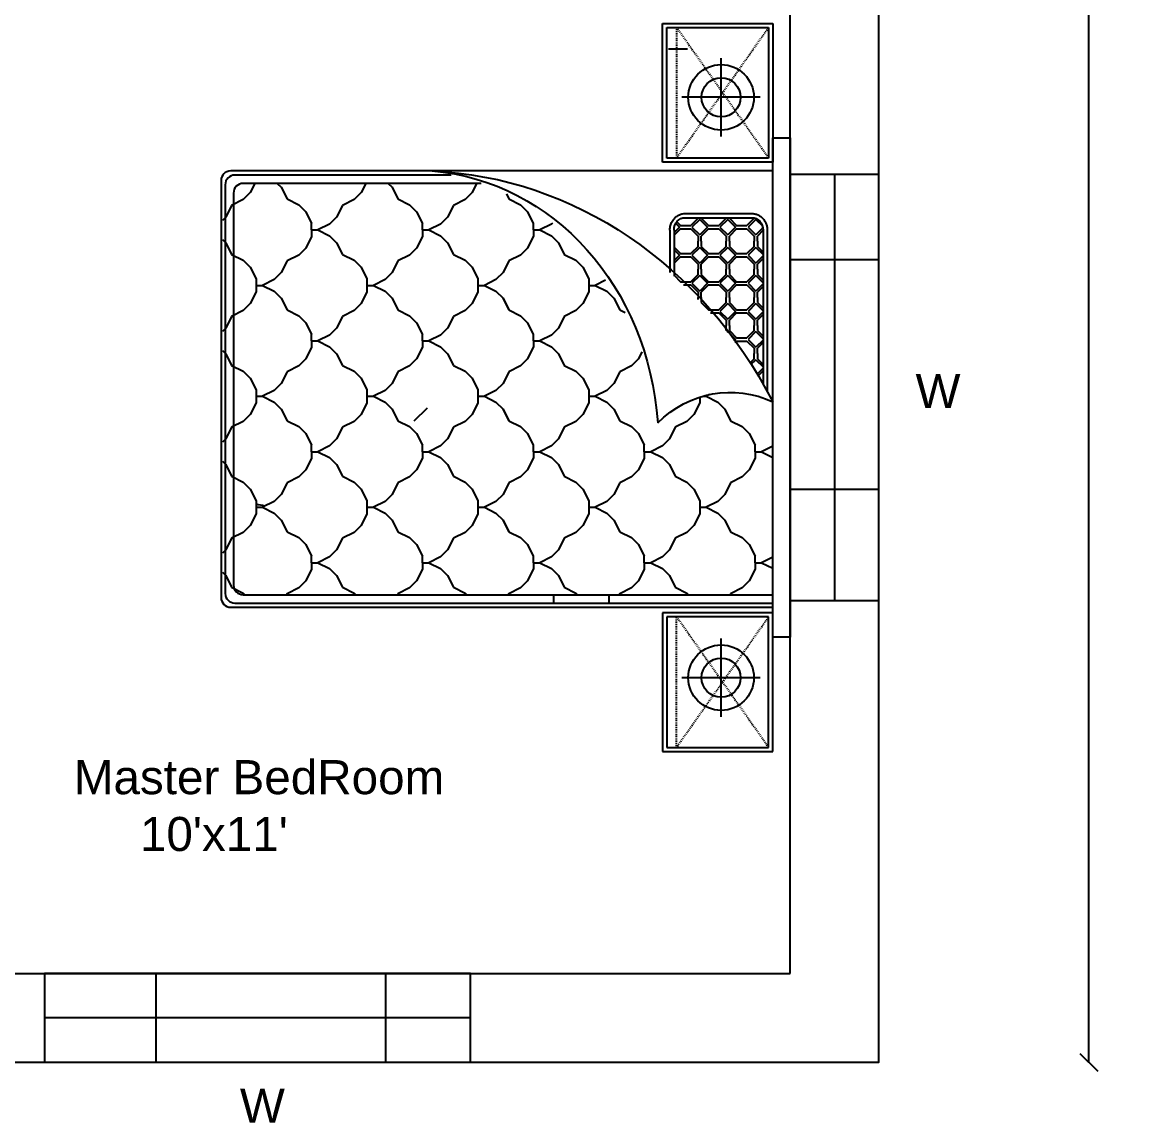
# Model space of a CAD drawing. Header units: inches. Extents: x -8688 to 264, y -379 to 2217.
# Drawn here: x -5116.7 to -4991.8, y 800.4 to 924.3 of the extents above; entities that cross this region are included whole.
import ezdxf

# ---------------------------------------------------------------- set-up
doc = ezdxf.new("R2010")
doc.units = ezdxf.units.IN
doc.header["$MEASUREMENT"] = 0
doc.linetypes.add('ACAD_ISO03W100', pattern=[30, 12, -18])
doc.layers.add('Naming', color=91, linetype='Continuous')
doc.layers.add('W', color=60, linetype='Continuous')
doc.styles.get("Standard").update_dxf_attribs({"font": 'arial.ttf'})
doc.dimstyles.get("Standard").update_dxf_attribs({"dimtxt": 5, "dimasz": 2, "dimexe": 0.18, "dimexo": 0.0625, "dimgap": 0.09, "dimtad": 0, "dimtih": 1, "dimtoh": 1, "dimdec": 3, "dimdsep": 46, "dimlunit": 3, "dimtxsty": 'Standard', "dimblk": 'OBLIQUE', "dimcen": 2, "dimse1": 1, "dimse2": 1, "dimclrd": 2, "dimadec": 0, "dimazin": 0, "dimtfac": 1, "dimtdec": 3, "dimtofl": 0, "dimtmove": 0, "dimatfit": 3, "dimfxl": 1, "dimtolj": 1, "dimtzin": 0, "dimarcsym": 0})

# ---------------------------------------------------------------- blocks, each defined once
blk = doc.blocks.new('_Oblique')
at = {"color": 0, "linetype": 'ByBlock', "lineweight": -2}
blk.add_line((-0.5, -0.5), (0.5, 0.5), dxfattribs=at)
blk = doc.blocks.new('*D5')
at = {"color": 2, "lineweight": -2, "transparency": 16777216}
for p, q in [((-4996.5, 1167.17), (-4996.5, 989.82)), ((-4996.5, 807.17), (-4996.5, 984.53))]:
    blk.add_line(p, q, dxfattribs=at)
at = {"layer": 'Defpoints', "color": 0, "transparency": 16777216}
for p in [(-5020.16, 1167.17), (-5020.16, 807.17), (-4996.5, 807.17)]:
    blk.add_point(p, dxfattribs=at)
at = {"color": 2, "lineweight": -2, "transparency": 16777216, "xscale": 2, "yscale": 2, "zscale": 2}
for p, rotation in [((-4996.5, 1167.17), 90), ((-4996.5, 807.17), 270)]:
    blk.add_blockref('_Oblique', p, dxfattribs=dict(at, rotation=rotation))
at = {"color": 0, "transparency": 16777216, "insert": (-4996.5, 987.17), "char_height": 5, "attachment_point": 5}
blk.add_mtext("\\A1;30'", dxfattribs=at)

msp = doc.modelspace()

# ---------------------------------------------------------------- linework, layer by layer
for p, q in [((-5030.1596, 817.1714), (-5030.1596, 949.1714)), ((-5150.1596, 817.1714), (-5030.1596, 817.1714))]:
    msp.add_line(p, q)
at = {"color": 40, "true_color": 0xf8d731}
for p, q in [((-5044.5101, 924.1825), (-5032.0994, 924.1825)), ((-5044.5101, 908.5393), (-5044.5101, 924.1825)), ((-5044.0415, 923.714), (-5032.5679, 923.714)), ((-5044.0415, 909.0078), (-5044.0415, 923.714)), ((-5032.5679, 923.714), (-5032.5679, 909.0078)), ((-5032.0994, 924.1825), (-5032.0994, 908.5393)), ((-5043.8445, 921.3072), (-5041.7218, 921.3072)), ((-5037.9234, 911.4466), (-5037.9234, 920.2581)), ((-5033.5177, 915.8523), (-5042.3292, 915.8523)), ((-5032.0994, 911.2834), (-5030.1596, 911.2834)), ((-5032.0994, 855.0594), (-5032.0994, 911.2834)), ((-5030.1596, 911.2834), (-5030.1596, 855.0594)), ((-5032.0994, 908.5393), (-5044.5101, 908.5393)), ((-5032.5679, 909.0078), (-5044.0415, 909.0078)), ((-5032.0369, 907.5632), (-5093.1716, 907.5632)), ((-5068.3346, 907.0946), (-5092.7031, 907.0946)), ((-5094.2581, 906.4767), (-5094.2581, 859.5151)), ((-5093.7896, 906.0082), (-5093.7896, 859.9836)), ((-5064.9626, 906.1576), (-5091.766, 906.1576)), ((-5090.4527, 906.1576), (-5090.9679, 905.1273)), ((-5090.4528, 906.1576), (-5090.9679, 905.1273)), ((-5087.9159, 906.1576), (-5087.4801, 905.7218)), ((-5087.481, 905.721), (-5086.8243, 904.4075)), ((-5087.4809, 905.721), (-5086.8242, 904.4075)), ((-5077.9586, 906.1576), (-5078.4737, 905.1273)), ((-5077.9586, 906.1576), (-5078.4737, 905.1273)), ((-5075.4217, 906.1576), (-5074.9859, 905.7219)), ((-5074.9868, 905.721), (-5074.3301, 904.4075)), ((-5074.9867, 905.721), (-5074.33, 904.4075)), ((-5065.4644, 906.1576), (-5065.9795, 905.1273)), ((-5065.4644, 906.1576), (-5065.9795, 905.1273)), ((-5091.7567, 904.3373), (-5093.0701, 903.6806)), ((-5092.8525, 905.0711), (-5092.8525, 860.9207)), ((-5090.9672, 905.1265), (-5091.7571, 904.3366)), ((-5086.8229, 904.4076), (-5085.5095, 903.7509)), ((-5079.2625, 904.3373), (-5080.5759, 903.6806)), ((-5078.473, 905.1265), (-5079.2629, 904.3366)), ((-5074.3287, 904.4076), (-5073.0153, 903.7509)), ((-5066.7683, 904.3373), (-5068.0817, 903.6806)), ((-5065.9788, 905.1265), (-5066.7687, 904.3365)), ((-5062.1159, 904.9677), (-5061.8359, 904.4075)), ((-5062.1159, 904.9676), (-5061.8359, 904.4075)), ((-5061.8345, 904.4076), (-5060.521, 903.7509)), ((-5093.0713, 903.6806), (-5093.728, 902.3672)), ((-5093.0712, 903.6806), (-5093.7279, 902.3672)), ((-5085.51, 903.7517), (-5084.7201, 902.9617)), ((-5080.577, 903.6806), (-5081.2338, 902.3672)), ((-5080.5771, 903.6806), (-5081.2338, 902.3672)), ((-5073.0158, 903.7517), (-5072.2259, 902.9618)), ((-5068.0829, 903.6806), (-5068.7396, 902.3672)), ((-5068.0829, 903.6806), (-5068.7396, 902.3672)), ((-5060.5216, 903.7517), (-5059.7317, 902.9618)), ((-5093.7273, 902.3665), (-5094.1019, 901.9918)), ((-5084.7209, 902.9609), (-5084.0642, 901.6475)), ((-5084.7208, 902.9609), (-5084.0641, 901.6475)), ((-5081.2331, 902.3664), (-5082.023, 901.5765)), ((-5072.2267, 902.9609), (-5071.5699, 901.6475)), ((-5072.2267, 902.9609), (-5071.57, 901.6475)), ((-5068.7389, 902.3664), (-5069.5288, 901.5765)), ((-5059.7325, 902.9609), (-5059.0758, 901.6475)), ((-5059.7325, 902.9609), (-5059.0758, 901.6475)), ((-5042.9088, 901.8209), (-5042.4965, 901.4086)), ((-5041.9698, 902.7673), (-5034.442, 902.7673)), ((-5041.9698, 902.2988), (-5034.442, 902.2988)), ((-5040.5087, 902.232), (-5041.3321, 901.4086)), ((-5040.333, 902.1114), (-5041.2115, 901.2329)), ((-5040.509, 902.232), (-5040.509, 902.2988)), ((-5040.333, 902.1114), (-5039.4545, 901.2329)), ((-5040.1576, 902.2988), (-5040.1576, 902.232)), ((-5040.1573, 902.232), (-5039.3339, 901.4086)), ((-5037.3461, 902.232), (-5038.1695, 901.4086)), ((-5037.1704, 902.1114), (-5038.0489, 901.2329)), ((-5037.3464, 902.232), (-5037.3464, 902.2988)), ((-5037.1704, 902.1114), (-5036.2919, 901.2329)), ((-5036.995, 902.2988), (-5036.995, 902.232)), ((-5036.9947, 902.232), (-5036.1713, 901.4086)), ((-5034.1835, 902.232), (-5035.0069, 901.4086)), ((-5034.0078, 902.1114), (-5034.8863, 901.2329)), ((-5034.1838, 902.232), (-5034.1838, 902.2684)), ((-5034.0078, 902.1114), (-5033.2663, 901.37)), ((-5084.063, 900.9205), (-5084.063, 901.6475)), ((-5084.063, 900.9205), (-5083.3361, 900.9205)), ((-5084.063, 900.9205), (-5083.3361, 900.9205)), ((-5084.063, 900.9205), (-5084.063, 900.1936)), ((-5082.0225, 901.5772), (-5083.336, 900.9205)), ((-5083.3359, 900.9206), (-5082.0225, 900.2638)), ((-5071.5688, 900.9205), (-5071.5688, 901.6475)), ((-5071.5688, 900.9205), (-5070.8419, 900.9205)), ((-5071.5688, 900.9205), (-5070.8419, 900.9205)), ((-5071.5688, 900.9205), (-5071.5688, 900.1936)), ((-5069.5283, 901.5772), (-5070.8417, 900.9205)), ((-5070.8417, 900.9206), (-5069.5283, 900.2638)), ((-5059.0746, 900.9205), (-5059.0746, 901.6475)), ((-5059.0746, 900.9205), (-5058.3477, 900.9205)), ((-5059.0746, 900.9205), (-5058.3477, 900.9205)), ((-5059.0746, 900.9205), (-5059.0746, 900.1936)), ((-5057.0341, 901.5772), (-5058.3475, 900.9205)), ((-5058.3475, 900.9206), (-5057.034, 900.2638)), ((-5056.9288, 901.6823), (-5057.0346, 901.5764)), ((-5043.6878, 900.8949), (-5043.6878, 896.1288)), ((-5042.6171, 901.2329), (-5043.2192, 900.6308)), ((-5042.4965, 901.0572), (-5043.2192, 900.3345)), ((-5043.2192, 900.8949), (-5043.2192, 895.7142)), ((-5043.0271, 901.6429), (-5042.6171, 901.2329)), ((-5042.4968, 901.4086), (-5041.3324, 901.4086)), ((-5042.4968, 901.0572), (-5041.3324, 901.0572)), ((-5041.3321, 901.0572), (-5040.5087, 900.2338)), ((-5041.2115, 901.2329), (-5040.333, 900.3544)), ((-5039.4545, 901.2329), (-5040.333, 900.3544)), ((-5039.3339, 901.0572), (-5040.1573, 900.2338)), ((-5039.3342, 901.4086), (-5038.1698, 901.4086)), ((-5039.3342, 901.0572), (-5038.1698, 901.0572)), ((-5038.1695, 901.0572), (-5037.3461, 900.2338)), ((-5038.0489, 901.2329), (-5037.1704, 900.3544)), ((-5036.2919, 901.2329), (-5037.1704, 900.3544)), ((-5036.1713, 901.0572), (-5036.9947, 900.2338)), ((-5036.1716, 901.4086), (-5035.0072, 901.4086)), ((-5036.1716, 901.0572), (-5035.0072, 901.0572)), ((-5035.0069, 901.0572), (-5034.1835, 900.2338)), ((-5034.8863, 901.2329), (-5034.0078, 900.3544)), ((-5033.2133, 901.149), (-5034.0078, 900.3544)), ((-5033.1926, 900.8733), (-5033.8321, 900.2338)), ((-5033.1926, 900.8733), (-5033.1926, 883.4808)), ((-5032.7241, 900.8733), (-5032.7241, 882.6811)), ((-5094.1019, 899.8494), (-5093.7273, 899.4747)), ((-5093.7281, 899.4739), (-5093.0714, 898.1604)), ((-5093.728, 899.4739), (-5093.0713, 898.1604)), ((-5084.0641, 900.1936), (-5084.7208, 898.8802)), ((-5084.0641, 900.1936), (-5084.7208, 898.8802)), ((-5082.023, 900.2647), (-5081.233, 899.4747)), ((-5081.2339, 899.4739), (-5080.5772, 898.1604)), ((-5081.2338, 899.4739), (-5080.5771, 898.1604)), ((-5071.5699, 900.1936), (-5072.2266, 898.8802)), ((-5071.5699, 900.1936), (-5072.2266, 898.8802)), ((-5069.5288, 900.2647), (-5068.7388, 899.4748)), ((-5068.7397, 899.4739), (-5068.0829, 898.1604)), ((-5068.7397, 899.4739), (-5068.083, 898.1604)), ((-5059.0757, 900.1936), (-5059.7324, 898.8802)), ((-5059.0757, 900.1936), (-5059.7324, 898.8802)), ((-5057.0346, 900.2647), (-5056.2446, 899.4748)), ((-5056.2455, 899.4739), (-5055.5888, 898.1604)), ((-5056.2455, 899.4739), (-5055.5888, 898.1604)), ((-5040.509, 900.2338), (-5040.509, 899.6516)), ((-5040.509, 899.0694), (-5040.509, 899.6516)), ((-5040.1576, 899.6516), (-5040.1576, 900.2338)), ((-5040.1576, 899.6516), (-5040.1576, 899.0694)), ((-5037.3464, 900.2338), (-5037.3464, 899.6516)), ((-5037.3464, 899.0694), (-5037.3464, 899.6516)), ((-5036.995, 899.6516), (-5036.995, 900.2338)), ((-5036.995, 899.6516), (-5036.995, 899.0694)), ((-5034.1838, 900.2338), (-5034.1838, 899.6516)), ((-5034.1838, 899.0694), (-5034.1838, 899.6516)), ((-5033.8324, 899.6516), (-5033.8324, 900.2338)), ((-5033.8324, 899.6516), (-5033.8324, 899.0694)), ((-5093.07, 898.1605), (-5091.7566, 897.5038)), ((-5085.5096, 898.0902), (-5086.823, 897.4335)), ((-5084.7201, 898.8794), (-5085.51, 898.0895)), ((-5080.5758, 898.1605), (-5079.2624, 897.5038)), ((-5073.0154, 898.0902), (-5074.3288, 897.4335)), ((-5072.2259, 898.8794), (-5073.0158, 898.0894)), ((-5068.0816, 898.1605), (-5066.7682, 897.5038)), ((-5060.5211, 898.0902), (-5061.8346, 897.4335)), ((-5059.7316, 898.8794), (-5060.5216, 898.0894)), ((-5055.5874, 898.1605), (-5054.2739, 897.5038)), ((-5043.2192, 898.9687), (-5042.4965, 898.246)), ((-5043.2192, 898.6725), (-5042.6171, 898.0703)), ((-5042.6171, 898.0703), (-5043.2192, 897.4682)), ((-5042.4968, 898.246), (-5041.3324, 898.246)), ((-5040.5087, 899.0694), (-5041.3321, 898.246)), ((-5040.333, 898.9488), (-5041.2115, 898.0703)), ((-5041.2115, 898.0703), (-5040.333, 897.1918)), ((-5040.333, 898.9488), (-5039.4545, 898.0703)), ((-5039.4545, 898.0703), (-5040.333, 897.1918)), ((-5040.1573, 899.0694), (-5039.3339, 898.246)), ((-5039.3342, 898.246), (-5038.1698, 898.246)), ((-5037.3461, 899.0694), (-5038.1695, 898.246)), ((-5037.1704, 898.9488), (-5038.0489, 898.0703)), ((-5038.0489, 898.0703), (-5037.1704, 897.1918)), ((-5037.1704, 898.9488), (-5036.2919, 898.0703)), ((-5036.2919, 898.0703), (-5037.1704, 897.1918)), ((-5036.9947, 899.0694), (-5036.1713, 898.246)), ((-5036.1716, 898.246), (-5035.0072, 898.246)), ((-5034.1835, 899.0694), (-5035.0069, 898.246)), ((-5034.0078, 898.9488), (-5034.8863, 898.0703)), ((-5034.8863, 898.0703), (-5034.0078, 897.1918)), ((-5034.0078, 898.9488), (-5033.1926, 898.1336)), ((-5033.1926, 898.007), (-5034.0078, 897.1918)), ((-5033.8321, 899.0694), (-5033.1926, 898.4299)), ((-5091.7571, 897.5046), (-5090.9672, 896.7146)), ((-5086.8242, 897.4335), (-5087.4809, 896.1201)), ((-5086.8241, 897.4335), (-5087.4808, 896.1201)), ((-5079.2629, 897.5046), (-5078.473, 896.7146)), ((-5074.33, 897.4335), (-5074.9867, 896.1201)), ((-5074.33, 897.4335), (-5074.9867, 896.1201)), ((-5066.7687, 897.5046), (-5065.9788, 896.7147)), ((-5061.8358, 897.4335), (-5062.4925, 896.1201)), ((-5061.8358, 897.4335), (-5062.4925, 896.1201)), ((-5054.2745, 897.5046), (-5053.4846, 896.7147)), ((-5042.4965, 897.8946), (-5043.2192, 897.1719)), ((-5042.4968, 897.8946), (-5041.3324, 897.8946)), ((-5041.3321, 897.8946), (-5040.5087, 897.0712)), ((-5040.509, 897.0712), (-5040.509, 896.489)), ((-5040.1576, 896.489), (-5040.1576, 897.0712)), ((-5039.3339, 897.8946), (-5040.1573, 897.0712)), ((-5039.3342, 897.8946), (-5038.1698, 897.8946)), ((-5038.1695, 897.8946), (-5037.3461, 897.0712)), ((-5037.3464, 897.0712), (-5037.3464, 896.489)), ((-5036.995, 896.489), (-5036.995, 897.0712)), ((-5036.1713, 897.8946), (-5036.9947, 897.0712)), ((-5036.1716, 897.8946), (-5035.0072, 897.8946)), ((-5035.0069, 897.8946), (-5034.1835, 897.0712)), ((-5034.1838, 897.0712), (-5034.1838, 896.489)), ((-5033.8324, 896.489), (-5033.8324, 897.0712)), ((-5033.1926, 897.7107), (-5033.8321, 897.0712)), ((-5090.968, 896.7138), (-5090.3113, 895.4004)), ((-5090.9679, 896.7138), (-5090.3112, 895.4004)), ((-5087.4802, 896.1193), (-5088.2701, 895.3294)), ((-5078.4738, 896.7138), (-5077.8171, 895.4004)), ((-5078.4737, 896.7138), (-5077.817, 895.4004)), ((-5074.986, 896.1193), (-5075.7759, 895.3294)), ((-5065.9796, 896.7138), (-5065.3229, 895.4004)), ((-5065.9796, 896.7138), (-5065.3229, 895.4004)), ((-5062.4917, 896.1193), (-5063.2817, 895.3293)), ((-5053.4854, 896.7138), (-5052.8287, 895.4004)), ((-5053.4854, 896.7138), (-5052.8287, 895.4004)), ((-5043.2192, 895.8061), (-5042.4965, 895.0834)), ((-5040.5087, 895.9068), (-5041.3321, 895.0834)), ((-5040.333, 895.7862), (-5041.2115, 894.9077)), ((-5040.509, 895.9068), (-5040.509, 896.489)), ((-5040.333, 895.7862), (-5039.4545, 894.9077)), ((-5040.1576, 896.489), (-5040.1576, 895.9068)), ((-5040.1573, 895.9068), (-5039.3339, 895.0834)), ((-5037.3461, 895.9068), (-5038.1695, 895.0834)), ((-5037.1704, 895.7862), (-5038.0489, 894.9077)), ((-5037.3464, 895.9068), (-5037.3464, 896.489)), ((-5037.1704, 895.7862), (-5036.2919, 894.9077)), ((-5036.995, 896.489), (-5036.995, 895.9068)), ((-5036.9947, 895.9068), (-5036.1713, 895.0834)), ((-5034.1835, 895.9068), (-5035.0069, 895.0834)), ((-5034.0078, 895.7862), (-5034.8863, 894.9077)), ((-5034.1838, 895.9068), (-5034.1838, 896.489)), ((-5034.0078, 895.7862), (-5033.1926, 894.971)), ((-5033.8324, 896.489), (-5033.8324, 895.9068)), ((-5033.8321, 895.9068), (-5033.1926, 895.2673)), ((-5090.3101, 895.4004), (-5090.3101, 893.9465)), ((-5090.3101, 894.6734), (-5089.5832, 894.6734)), ((-5088.2696, 895.3301), (-5089.5831, 894.6734)), ((-5089.583, 894.6734), (-5088.2696, 894.0167)), ((-5077.8159, 895.4004), (-5077.8159, 893.9465)), ((-5077.8159, 894.6734), (-5077.089, 894.6734)), ((-5075.7754, 895.3301), (-5077.0888, 894.6734)), ((-5077.0888, 894.6734), (-5075.7754, 894.0167)), ((-5065.3217, 895.4004), (-5065.3217, 893.9465)), ((-5065.3217, 894.6734), (-5064.5948, 894.6734)), ((-5063.2812, 895.3301), (-5064.5946, 894.6734)), ((-5064.5946, 894.6734), (-5063.2812, 894.0167)), ((-5052.8275, 895.4004), (-5052.8275, 893.9465)), ((-5052.8275, 894.6734), (-5052.1005, 894.6734)), ((-5050.939, 895.2541), (-5052.1004, 894.6734)), ((-5052.1004, 894.6734), (-5050.7869, 894.0167)), ((-5042.4968, 895.0834), (-5041.3324, 895.0834)), ((-5042.1547, 894.732), (-5041.3324, 894.732)), ((-5041.3321, 894.732), (-5040.5087, 893.9086)), ((-5041.2115, 894.9077), (-5040.333, 894.0292)), ((-5039.4545, 894.9077), (-5040.333, 894.0292)), ((-5039.3339, 894.732), (-5040.1573, 893.9086)), ((-5039.3342, 895.0834), (-5038.1698, 895.0834)), ((-5039.3342, 894.732), (-5038.1698, 894.732)), ((-5038.1695, 894.732), (-5037.3461, 893.9086)), ((-5038.0489, 894.9077), (-5037.1704, 894.0292)), ((-5036.2919, 894.9077), (-5037.1704, 894.0292)), ((-5036.1713, 894.732), (-5036.9947, 893.9086)), ((-5036.1716, 895.0834), (-5035.0072, 895.0834)), ((-5036.1716, 894.732), (-5035.0072, 894.732)), ((-5035.0069, 894.732), (-5034.1835, 893.9086)), ((-5034.8863, 894.9077), (-5034.0078, 894.0292)), ((-5033.1926, 894.8444), (-5034.0078, 894.0292)), ((-5033.1926, 894.5481), (-5033.8321, 893.9086)), ((-5090.3112, 893.9465), (-5090.9679, 892.6331)), ((-5090.3112, 893.9465), (-5090.9679, 892.6331)), ((-5088.2701, 894.0176), (-5087.4801, 893.2276)), ((-5087.481, 893.2268), (-5086.8242, 891.9133)), ((-5087.4809, 893.2268), (-5086.8242, 891.9133)), ((-5077.817, 893.9465), (-5078.4737, 892.6331)), ((-5077.817, 893.9465), (-5078.4737, 892.6331)), ((-5075.7759, 894.0176), (-5074.9859, 893.2276)), ((-5074.9868, 893.2268), (-5074.3301, 891.9133)), ((-5074.9867, 893.2268), (-5074.33, 891.9133)), ((-5065.3228, 893.9465), (-5065.9795, 892.6331)), ((-5065.3228, 893.9465), (-5065.9795, 892.6331)), ((-5063.2817, 894.0176), (-5062.4917, 893.2277)), ((-5062.4926, 893.2268), (-5061.8359, 891.9133)), ((-5062.4925, 893.2268), (-5061.8358, 891.9133)), ((-5052.8287, 893.9465), (-5053.4854, 892.6331)), ((-5052.8286, 893.9465), (-5053.4853, 892.6331)), ((-5050.7875, 894.0176), (-5049.9975, 893.2277)), ((-5049.9984, 893.2268), (-5049.3417, 891.9133)), ((-5049.9984, 893.2268), (-5049.3417, 891.9133)), ((-5040.509, 893.9086), (-5040.509, 893.3264)), ((-5040.509, 893.096), (-5040.509, 893.3264)), ((-5040.1576, 893.3264), (-5040.1576, 893.9086)), ((-5040.1576, 893.3264), (-5040.1576, 892.7442)), ((-5037.3464, 893.9086), (-5037.3464, 893.3264)), ((-5037.3464, 892.7442), (-5037.3464, 893.3264)), ((-5036.995, 893.3264), (-5036.995, 893.9086)), ((-5036.995, 893.3264), (-5036.995, 892.7442)), ((-5034.1838, 893.9086), (-5034.1838, 893.3264)), ((-5034.1838, 892.7442), (-5034.1838, 893.3264)), ((-5033.8324, 893.3264), (-5033.8324, 893.9086)), ((-5033.8324, 893.3264), (-5033.8324, 892.7442)), ((-5091.7567, 891.8431), (-5093.0701, 891.1864)), ((-5090.9672, 892.6323), (-5091.7571, 891.8423)), ((-5086.8229, 891.9134), (-5085.5095, 891.2567)), ((-5079.2625, 891.8431), (-5080.5759, 891.1864)), ((-5078.473, 892.6323), (-5079.2629, 891.8423)), ((-5074.3287, 891.9134), (-5073.0153, 891.2567)), ((-5066.7682, 891.8431), (-5068.0817, 891.1864)), ((-5065.9788, 892.6323), (-5066.7687, 891.8423)), ((-5061.8345, 891.9134), (-5060.5211, 891.2567)), ((-5054.274, 891.8431), (-5055.5874, 891.1864)), ((-5053.4846, 892.6322), (-5054.2745, 891.8423)), ((-5049.3403, 891.9134), (-5048.7484, 891.6175)), ((-5040.1573, 892.7442), (-5039.3339, 891.9208)), ((-5039.3342, 891.9208), (-5038.1698, 891.9208)), ((-5037.3461, 892.7442), (-5038.1695, 891.9208)), ((-5037.1704, 892.6236), (-5038.0489, 891.7451)), ((-5037.1704, 892.6236), (-5036.2919, 891.7451)), ((-5036.9947, 892.7442), (-5036.1713, 891.9208)), ((-5036.1716, 891.9208), (-5035.0072, 891.9208)), ((-5034.1835, 892.7442), (-5035.0069, 891.9208)), ((-5034.0078, 892.6236), (-5034.8863, 891.7451)), ((-5034.0078, 892.6236), (-5033.1926, 891.8084)), ((-5033.8321, 892.7442), (-5033.1926, 892.1047)), ((-5093.0712, 891.1864), (-5093.728, 889.873)), ((-5093.0713, 891.1864), (-5093.728, 889.873)), ((-5085.51, 891.2575), (-5084.7201, 890.4675)), ((-5080.5771, 891.1864), (-5081.2338, 889.873)), ((-5080.5771, 891.1864), (-5081.2338, 889.873)), ((-5073.0158, 891.2575), (-5072.2259, 890.4675)), ((-5068.0829, 891.1864), (-5068.7396, 889.873)), ((-5068.0829, 891.1864), (-5068.7396, 889.873)), ((-5060.5216, 891.2575), (-5059.7317, 890.4676)), ((-5055.5887, 891.1864), (-5056.2454, 889.873)), ((-5055.5887, 891.1864), (-5056.2454, 889.873)), ((-5039.1, 891.5694), (-5038.1698, 891.5694)), ((-5038.1695, 891.5694), (-5037.3461, 890.746)), ((-5038.0489, 891.7451), (-5037.1704, 890.8666)), ((-5037.3464, 890.746), (-5037.3464, 890.1638)), ((-5036.2919, 891.7451), (-5037.1704, 890.8666)), ((-5036.995, 890.1638), (-5036.995, 890.746)), ((-5036.1713, 891.5694), (-5036.9947, 890.746)), ((-5036.1716, 891.5694), (-5035.0072, 891.5694)), ((-5035.0069, 891.5694), (-5034.1835, 890.746)), ((-5034.8863, 891.7451), (-5034.0078, 890.8666)), ((-5034.1838, 890.746), (-5034.1838, 890.1638)), ((-5033.1926, 891.6818), (-5034.0078, 890.8666)), ((-5033.8324, 890.1638), (-5033.8324, 890.746)), ((-5033.1926, 891.3855), (-5033.8321, 890.746)), ((-5093.7273, 889.8722), (-5094.1019, 889.4976)), ((-5084.7209, 890.4667), (-5084.0641, 889.1533)), ((-5084.7208, 890.4667), (-5084.0641, 889.1533)), ((-5081.2331, 889.8722), (-5082.023, 889.0823)), ((-5072.2267, 890.4667), (-5071.57, 889.1533)), ((-5072.2266, 890.4667), (-5071.5699, 889.1533)), ((-5068.7389, 889.8722), (-5069.5288, 889.0822)), ((-5059.7325, 890.4667), (-5059.0757, 889.1533)), ((-5059.7325, 890.4667), (-5059.0758, 889.1533)), ((-5056.2446, 889.8722), (-5057.0346, 889.0822)), ((-5037.3461, 889.5816), (-5037.3896, 889.5381)), ((-5037.3464, 889.5816), (-5037.3464, 890.1638)), ((-5037.1704, 889.461), (-5037.2582, 889.3732)), ((-5037.1704, 889.461), (-5036.2919, 888.5825)), ((-5036.995, 890.1638), (-5036.995, 889.5816)), ((-5036.9947, 889.5816), (-5036.1713, 888.7582)), ((-5034.1835, 889.5816), (-5035.0069, 888.7582)), ((-5034.0078, 889.461), (-5034.8863, 888.5825)), ((-5034.1838, 889.5816), (-5034.1838, 890.1638)), ((-5034.0078, 889.461), (-5033.1926, 888.6458)), ((-5033.8324, 890.1638), (-5033.8324, 889.5816)), ((-5033.8321, 889.5816), (-5033.1926, 888.9421)), ((-5084.063, 888.4263), (-5084.063, 889.1533)), ((-5084.063, 888.4263), (-5083.3361, 888.4263)), ((-5084.063, 888.4263), (-5083.3361, 888.4263)), ((-5084.063, 888.4263), (-5084.063, 887.6994)), ((-5082.0225, 889.083), (-5083.336, 888.4263)), ((-5083.3359, 888.4263), (-5082.0225, 887.7696)), ((-5071.5688, 888.4263), (-5071.5688, 889.1533)), ((-5071.5688, 888.4263), (-5070.8419, 888.4263)), ((-5071.5688, 888.4263), (-5070.8419, 888.4263)), ((-5071.5688, 888.4263), (-5071.5688, 887.6994)), ((-5069.5283, 889.083), (-5070.8417, 888.4263)), ((-5070.8417, 888.4263), (-5069.5283, 887.7696)), ((-5059.0746, 888.4263), (-5059.0746, 889.1533)), ((-5059.0746, 888.4263), (-5058.3477, 888.4263)), ((-5059.0746, 888.4263), (-5058.3477, 888.4263)), ((-5059.0746, 888.4263), (-5059.0746, 887.6994)), ((-5057.0341, 889.083), (-5058.3475, 888.4263)), ((-5058.3475, 888.4263), (-5057.0341, 887.7696)), ((-5036.2919, 888.5825), (-5036.4915, 888.3829)), ((-5036.1713, 888.4068), (-5036.3643, 888.2138)), ((-5036.1716, 888.7582), (-5035.0072, 888.7582)), ((-5036.1716, 888.4068), (-5035.0072, 888.4068)), ((-5035.0069, 888.4068), (-5034.1835, 887.5834)), ((-5034.8863, 888.5825), (-5034.0078, 887.704)), ((-5033.1926, 888.5192), (-5034.0078, 887.704)), ((-5033.1926, 888.2229), (-5033.8321, 887.5834)), ((-5094.1019, 887.3552), (-5093.7273, 886.9805)), ((-5093.728, 886.9796), (-5093.0713, 885.6662)), ((-5093.728, 886.9796), (-5093.0713, 885.6662)), ((-5084.0641, 887.6994), (-5084.7208, 886.386)), ((-5084.0641, 887.6994), (-5084.7208, 886.386)), ((-5082.023, 887.7705), (-5081.233, 886.9805)), ((-5081.2339, 886.9796), (-5080.5772, 885.6662)), ((-5081.2338, 886.9796), (-5080.5771, 885.6662)), ((-5071.5699, 887.6994), (-5072.2266, 886.386)), ((-5071.5699, 887.6994), (-5072.2266, 886.386)), ((-5069.5288, 887.7705), (-5068.7388, 886.9805)), ((-5068.7397, 886.9796), (-5068.083, 885.6662)), ((-5068.7396, 886.9796), (-5068.0829, 885.6662)), ((-5059.0757, 887.6994), (-5059.7325, 886.386)), ((-5059.0757, 887.6994), (-5059.7324, 886.386)), ((-5057.0346, 887.7705), (-5056.2446, 886.9806)), ((-5056.2455, 886.9796), (-5055.5887, 885.6662)), ((-5056.2455, 886.9796), (-5055.5888, 885.6662)), ((-5046.8406, 887.1814), (-5047.2383, 886.386)), ((-5046.8405, 887.1814), (-5047.2382, 886.386)), ((-5034.1838, 887.5834), (-5034.1838, 887.0012)), ((-5034.1838, 886.419), (-5034.1838, 887.0012)), ((-5033.8324, 887.0012), (-5033.8324, 887.5834)), ((-5033.8324, 887.0012), (-5033.8324, 886.419)), ((-5093.07, 885.6663), (-5091.7566, 885.0096)), ((-5085.5096, 885.596), (-5086.823, 884.9393)), ((-5084.7201, 886.3852), (-5085.51, 885.5952)), ((-5080.5758, 885.6663), (-5079.2624, 885.0096)), ((-5073.0153, 885.596), (-5074.3288, 884.9393)), ((-5072.2259, 886.3852), (-5073.0158, 885.5952)), ((-5068.0816, 885.6663), (-5066.7682, 885.0096)), ((-5060.5211, 885.596), (-5061.8345, 884.9393)), ((-5059.7316, 886.3851), (-5060.5216, 885.5952)), ((-5055.5874, 885.6663), (-5054.274, 885.0096)), ((-5048.0269, 885.596), (-5049.3403, 884.9393)), ((-5047.2374, 886.3851), (-5048.0274, 885.5952)), ((-5034.1835, 886.419), (-5034.7153, 885.8872)), ((-5034.0078, 886.2984), (-5034.5968, 885.7094)), ((-5034.0078, 886.2984), (-5033.1926, 885.4832)), ((-5033.8321, 886.419), (-5033.1926, 885.7795)), ((-5091.7571, 885.0103), (-5090.9672, 884.2204)), ((-5086.8242, 884.9393), (-5087.4809, 883.6259)), ((-5086.8242, 884.9393), (-5087.4809, 883.6259)), ((-5079.2629, 885.0104), (-5078.473, 884.2204)), ((-5074.33, 884.9393), (-5074.9867, 883.6259)), ((-5074.33, 884.9393), (-5074.9867, 883.6259)), ((-5066.7687, 885.0104), (-5065.9788, 884.2204)), ((-5061.8358, 884.9393), (-5062.4925, 883.6259)), ((-5061.8358, 884.9393), (-5062.4925, 883.6259)), ((-5054.2745, 885.0104), (-5053.4846, 884.2205)), ((-5049.3416, 884.9393), (-5049.9983, 883.6259)), ((-5049.3416, 884.9393), (-5049.9983, 883.6259)), ((-5033.1926, 885.3566), (-5033.9062, 884.643)), ((-5033.1926, 885.0603), (-5033.7919, 884.461)), ((-5090.9679, 884.2196), (-5090.3112, 882.9062)), ((-5090.9679, 884.2196), (-5090.3112, 882.9062)), ((-5087.4802, 883.6251), (-5088.2701, 882.8352)), ((-5078.4738, 884.2196), (-5077.8171, 882.9062)), ((-5078.4737, 884.2196), (-5077.817, 882.9062)), ((-5074.986, 883.6251), (-5075.7759, 882.8351)), ((-5065.9796, 884.2196), (-5065.3229, 882.9062)), ((-5065.9795, 884.2196), (-5065.3228, 882.9062)), ((-5062.4917, 883.6251), (-5063.2817, 882.8351)), ((-5053.4854, 884.2196), (-5052.8287, 882.9062)), ((-5053.4854, 884.2196), (-5052.8287, 882.9062)), ((-5049.9975, 883.625), (-5050.7875, 882.8351)), ((-5090.3101, 882.9062), (-5090.3101, 881.4522)), ((-5090.3101, 882.1792), (-5089.5832, 882.1792)), ((-5088.2696, 882.8359), (-5089.583, 882.1792)), ((-5089.583, 882.1792), (-5088.2696, 881.5225)), ((-5077.8159, 882.9062), (-5077.8159, 881.4522)), ((-5077.8159, 882.1792), (-5077.089, 882.1792)), ((-5075.7754, 882.8359), (-5077.0888, 882.1792)), ((-5077.0888, 882.1792), (-5075.7754, 881.5225)), ((-5065.3217, 882.9062), (-5065.3217, 881.4522)), ((-5065.3217, 882.1792), (-5064.5948, 882.1792)), ((-5063.2812, 882.8359), (-5064.5946, 882.1792)), ((-5064.5946, 882.1792), (-5063.2812, 881.5225)), ((-5052.8275, 882.9062), (-5052.8275, 881.4522)), ((-5052.8275, 882.1792), (-5052.1005, 882.1792)), ((-5050.787, 882.8359), (-5052.1004, 882.1792)), ((-5052.1004, 882.1792), (-5050.7869, 881.5225)), ((-5040.3333, 882.0742), (-5040.3333, 881.4522)), ((-5039.9894, 882.1792), (-5039.6063, 882.1792)), ((-5039.2201, 882.3722), (-5039.6062, 882.1792)), ((-5039.6061, 882.1792), (-5038.2927, 881.5225)), ((-5090.3112, 881.4523), (-5090.9679, 880.1389)), ((-5090.3112, 881.4523), (-5090.9679, 880.1389)), ((-5088.2701, 881.5233), (-5087.4801, 880.7334)), ((-5087.4809, 880.7325), (-5086.8242, 879.4191)), ((-5087.4809, 880.7325), (-5086.8242, 879.4191)), ((-5077.817, 881.4523), (-5078.4737, 880.1389)), ((-5077.817, 881.4523), (-5078.4737, 880.1389)), ((-5075.7759, 881.5234), (-5074.9859, 880.7334)), ((-5074.9868, 880.7325), (-5074.33, 879.4191)), ((-5074.9867, 880.7325), (-5074.33, 879.4191)), ((-5072.4873, 879.4057), (-5071.0038, 880.8892)), ((-5065.3229, 881.4523), (-5065.9796, 880.1389)), ((-5065.3228, 881.4523), (-5065.9795, 880.1389)), ((-5063.2817, 881.5234), (-5062.4917, 880.7334)), ((-5062.4926, 880.7325), (-5061.8359, 879.4191)), ((-5062.4925, 880.7325), (-5061.8358, 879.4191)), ((-5052.8287, 881.4523), (-5053.4854, 880.1389)), ((-5052.8286, 881.4523), (-5053.4853, 880.1389)), ((-5050.7875, 881.5234), (-5049.9975, 880.7334)), ((-5049.9984, 880.7325), (-5049.3416, 879.4191)), ((-5049.9984, 880.7325), (-5049.3417, 879.4191)), ((-5040.3345, 881.4523), (-5040.9912, 880.1389)), ((-5040.3345, 881.4523), (-5040.9912, 880.1389)), ((-5038.2933, 881.5234), (-5037.5033, 880.7335)), ((-5037.5042, 880.7325), (-5036.8475, 879.4191)), ((-5037.5042, 880.7325), (-5036.8475, 879.4191)), ((-5091.7567, 879.3489), (-5093.0701, 878.6922)), ((-5090.9672, 880.1381), (-5091.7571, 879.3481)), ((-5086.8229, 879.4192), (-5085.5095, 878.7625)), ((-5079.2625, 879.3489), (-5080.5759, 878.6922)), ((-5078.473, 880.1381), (-5079.2629, 879.3481)), ((-5074.3287, 879.4192), (-5073.0153, 878.7625)), ((-5066.7682, 879.3489), (-5068.0816, 878.6922)), ((-5065.9788, 880.138), (-5066.7687, 879.3481)), ((-5061.8345, 879.4192), (-5060.5211, 878.7625)), ((-5054.274, 879.3489), (-5055.5874, 878.6922)), ((-5053.4846, 880.138), (-5054.2745, 879.348)), ((-5049.3403, 879.4192), (-5048.0269, 878.7625)), ((-5041.7798, 879.3489), (-5043.0932, 878.6922)), ((-5040.9903, 880.138), (-5041.7803, 879.348)), ((-5036.846, 879.4192), (-5035.5326, 878.7625)), ((-5093.0713, 878.6922), (-5093.728, 877.3788)), ((-5093.0713, 878.6922), (-5093.728, 877.3788)), ((-5085.51, 878.7632), (-5084.7201, 877.9733)), ((-5080.5771, 878.6922), (-5081.2338, 877.3788)), ((-5080.5771, 878.6922), (-5081.2338, 877.3788)), ((-5073.0158, 878.7633), (-5072.2259, 877.9733)), ((-5068.0829, 878.6922), (-5068.7396, 877.3788)), ((-5068.0829, 878.6922), (-5068.7396, 877.3788)), ((-5060.5216, 878.7633), (-5059.7317, 877.9733)), ((-5055.5887, 878.6922), (-5056.2454, 877.3788)), ((-5055.5887, 878.6922), (-5056.2454, 877.3788)), ((-5048.0274, 878.7633), (-5047.2375, 877.9733)), ((-5043.0945, 878.6922), (-5043.7513, 877.3788)), ((-5043.0945, 878.6922), (-5043.7512, 877.3788)), ((-5035.5332, 878.7633), (-5034.7433, 877.9734)), ((-5093.7273, 877.378), (-5094.1019, 877.0033)), ((-5084.7208, 877.9725), (-5084.0641, 876.6591)), ((-5084.7208, 877.9725), (-5084.0641, 876.6591)), ((-5081.2331, 877.378), (-5082.023, 876.588)), ((-5072.2267, 877.9725), (-5071.5699, 876.6591)), ((-5072.2266, 877.9725), (-5071.5699, 876.6591)), ((-5068.7389, 877.378), (-5069.5288, 876.588)), ((-5059.7325, 877.9725), (-5059.0758, 876.6591)), ((-5059.7324, 877.9725), (-5059.0757, 876.6591)), ((-5056.2446, 877.3779), (-5057.0346, 876.588)), ((-5047.2383, 877.9725), (-5046.5815, 876.6591)), ((-5047.2383, 877.9725), (-5046.5816, 876.6591)), ((-5043.7504, 877.3779), (-5044.5404, 876.588)), ((-5034.7441, 877.9725), (-5034.0874, 876.6591)), ((-5034.7441, 877.9725), (-5034.0874, 876.6591)), ((-5084.063, 875.9321), (-5084.063, 876.6591)), ((-5084.063, 875.9321), (-5083.3361, 875.9321)), ((-5084.063, 875.9321), (-5083.3361, 875.9321)), ((-5084.063, 875.9321), (-5084.063, 875.2052)), ((-5082.0225, 876.5888), (-5083.3359, 875.9321)), ((-5083.3359, 875.9321), (-5082.0225, 875.2754)), ((-5071.5688, 875.9321), (-5071.5688, 876.6591)), ((-5071.5688, 875.9321), (-5070.8419, 875.9321)), ((-5071.5688, 875.9321), (-5070.8419, 875.9321)), ((-5071.5688, 875.9321), (-5071.5688, 875.2052)), ((-5069.5283, 876.5888), (-5070.8417, 875.9321)), ((-5070.8417, 875.9321), (-5069.5283, 875.2754)), ((-5059.0746, 875.9321), (-5059.0746, 876.6591)), ((-5059.0746, 875.9321), (-5058.3477, 875.9321)), ((-5059.0746, 875.9321), (-5058.3477, 875.9321)), ((-5059.0746, 875.9321), (-5059.0746, 875.2052)), ((-5057.0341, 876.5888), (-5058.3475, 875.9321)), ((-5058.3475, 875.9321), (-5057.0341, 875.2754)), ((-5046.5804, 875.9321), (-5046.5804, 876.6591)), ((-5046.5804, 875.9321), (-5045.8534, 875.9321)), ((-5046.5804, 875.9321), (-5045.8534, 875.9321)), ((-5046.5804, 875.9321), (-5046.5804, 875.2052)), ((-5044.5399, 876.5888), (-5045.8533, 875.9321)), ((-5045.8533, 875.9321), (-5044.5398, 875.2754)), ((-5034.0862, 875.9321), (-5034.0862, 876.6591)), ((-5034.0862, 875.9321), (-5033.3592, 875.9321)), ((-5034.0862, 875.9321), (-5033.3592, 875.9321)), ((-5034.0862, 875.9321), (-5034.0862, 875.2052)), ((-5032.0994, 876.5619), (-5033.3591, 875.9321)), ((-5033.359, 875.9321), (-5032.0994, 875.3023)), ((-5094.1019, 874.8609), (-5093.7273, 874.4863)), ((-5093.728, 874.4854), (-5093.0713, 873.172)), ((-5093.728, 874.4854), (-5093.0713, 873.172)), ((-5084.0641, 875.2052), (-5084.7208, 873.8918)), ((-5084.0641, 875.2052), (-5084.7208, 873.8918)), ((-5082.023, 875.2762), (-5081.233, 874.4863)), ((-5081.2338, 874.4854), (-5080.5771, 873.172)), ((-5081.2338, 874.4854), (-5080.5771, 873.172)), ((-5071.5699, 875.2052), (-5072.2267, 873.8918)), ((-5071.5699, 875.2052), (-5072.2266, 873.8918)), ((-5069.5288, 875.2763), (-5068.7388, 874.4863)), ((-5068.7397, 874.4854), (-5068.083, 873.172)), ((-5068.7396, 874.4854), (-5068.0829, 873.172)), ((-5059.0758, 875.2052), (-5059.7325, 873.8918)), ((-5059.0757, 875.2052), (-5059.7324, 873.8918)), ((-5057.0346, 875.2763), (-5056.2446, 874.4863)), ((-5056.2455, 874.4854), (-5055.5888, 873.172)), ((-5056.2454, 874.4854), (-5055.5887, 873.172)), ((-5046.5815, 875.2052), (-5047.2383, 873.8918)), ((-5046.5816, 875.2052), (-5047.2383, 873.8918)), ((-5044.5404, 875.2763), (-5043.7504, 874.4863)), ((-5043.7513, 874.4854), (-5043.0946, 873.172)), ((-5043.7513, 874.4854), (-5043.0946, 873.172)), ((-5034.0874, 875.2052), (-5034.7441, 873.8918)), ((-5034.0874, 875.2052), (-5034.7441, 873.8918)), ((-5093.07, 873.1721), (-5091.7566, 872.5154)), ((-5085.5095, 873.1018), (-5086.823, 872.4451)), ((-5084.7201, 873.891), (-5085.51, 873.101)), ((-5080.5758, 873.1721), (-5079.2624, 872.5154)), ((-5073.0153, 873.1018), (-5074.3287, 872.4451)), ((-5072.2259, 873.8909), (-5073.0158, 873.101)), ((-5068.0816, 873.1721), (-5066.7682, 872.5154)), ((-5060.5211, 873.1018), (-5061.8345, 872.4451)), ((-5059.7316, 873.8909), (-5060.5216, 873.101)), ((-5055.5874, 873.1721), (-5054.274, 872.5154)), ((-5048.0269, 873.1018), (-5049.3403, 872.4451)), ((-5047.2374, 873.8909), (-5048.0274, 873.1009)), ((-5043.0932, 873.1721), (-5041.7797, 872.5154)), ((-5035.5327, 873.1018), (-5036.8461, 872.4451)), ((-5034.7432, 873.8909), (-5035.5332, 873.1009)), ((-5091.7571, 872.5161), (-5090.9672, 871.7262)), ((-5086.8242, 872.4451), (-5087.4809, 871.1317)), ((-5086.8242, 872.4451), (-5087.4809, 871.1317)), ((-5079.2629, 872.5161), (-5078.473, 871.7262)), ((-5074.33, 872.4451), (-5074.9867, 871.1317)), ((-5074.33, 872.4451), (-5074.9867, 871.1317)), ((-5066.7687, 872.5162), (-5065.9788, 871.7262)), ((-5061.8358, 872.4451), (-5062.4925, 871.1317)), ((-5061.8358, 872.4451), (-5062.4925, 871.1317)), ((-5054.2745, 872.5162), (-5053.4846, 871.7262)), ((-5049.3416, 872.4451), (-5049.9983, 871.1317)), ((-5049.3416, 872.4451), (-5049.9983, 871.1317)), ((-5041.7803, 872.5162), (-5040.9904, 871.7262)), ((-5036.8475, 872.4451), (-5037.5042, 871.1317)), ((-5036.8474, 872.4451), (-5037.5041, 871.1317)), ((-5090.9679, 871.7254), (-5090.3112, 870.4119)), ((-5090.9679, 871.7254), (-5090.3112, 870.4119)), ((-5087.4802, 871.1309), (-5088.2701, 870.3409)), ((-5078.4737, 871.7254), (-5077.817, 870.4119)), ((-5078.4737, 871.7254), (-5077.817, 870.4119)), ((-5074.986, 871.1309), (-5075.7759, 870.3409)), ((-5065.9796, 871.7254), (-5065.3229, 870.4119)), ((-5065.9795, 871.7254), (-5065.3228, 870.4119)), ((-5062.4917, 871.1308), (-5063.2817, 870.3409)), ((-5053.4854, 871.7254), (-5052.8287, 870.4119)), ((-5053.4853, 871.7254), (-5052.8286, 870.4119)), ((-5049.9975, 871.1308), (-5050.7875, 870.3409)), ((-5040.9912, 871.7254), (-5040.3345, 870.4119)), ((-5040.9912, 871.7254), (-5040.3345, 870.4119)), ((-5037.5033, 871.1308), (-5038.2933, 870.3408)), ((-5090.3101, 870.412), (-5090.3101, 868.958)), ((-5090.3101, 869.685), (-5089.5832, 869.685)), ((-5088.2696, 870.3417), (-5089.583, 869.685)), ((-5089.583, 869.685), (-5088.2696, 869.0283)), ((-5077.8159, 870.412), (-5077.8159, 868.958)), ((-5077.8159, 869.685), (-5077.089, 869.685)), ((-5075.7754, 870.3417), (-5077.0888, 869.685)), ((-5077.0888, 869.685), (-5075.7754, 869.0283)), ((-5065.3217, 870.412), (-5065.3217, 868.958)), ((-5065.3217, 869.685), (-5064.5948, 869.685)), ((-5063.2812, 870.3417), (-5064.5946, 869.685)), ((-5064.5946, 869.685), (-5063.2812, 869.0283)), ((-5052.8275, 870.412), (-5052.8275, 868.958)), ((-5052.8275, 869.685), (-5052.1005, 869.685)), ((-5050.787, 870.3417), (-5052.1004, 869.685)), ((-5052.1004, 869.685), (-5050.787, 869.0283)), ((-5040.3333, 870.412), (-5040.3333, 868.958)), ((-5040.3333, 869.685), (-5039.6063, 869.685)), ((-5039.6062, 869.685), (-5038.2927, 869.0283)), ((-5038.2927, 870.3417), (-5039.6061, 869.685)), ((-5090.3112, 868.9581), (-5090.9679, 867.6447)), ((-5090.3112, 868.9581), (-5090.9679, 867.6447)), ((-5088.2701, 869.0291), (-5087.4801, 868.2391)), ((-5087.4809, 868.2383), (-5086.8242, 866.9249)), ((-5087.4809, 868.2383), (-5086.8242, 866.9249)), ((-5077.8171, 868.9581), (-5078.4738, 867.6447)), ((-5077.817, 868.9581), (-5078.4737, 867.6447)), ((-5075.7759, 869.0291), (-5074.9859, 868.2392)), ((-5074.9867, 868.2383), (-5074.33, 866.9249)), ((-5074.9867, 868.2383), (-5074.33, 866.9249)), ((-5065.3229, 868.9581), (-5065.9796, 867.6447)), ((-5065.3228, 868.9581), (-5065.9795, 867.6447)), ((-5063.2817, 869.0292), (-5062.4917, 868.2392)), ((-5062.4926, 868.2383), (-5061.8358, 866.9249)), ((-5062.4925, 868.2383), (-5061.8358, 866.9249)), ((-5052.8287, 868.9581), (-5053.4854, 867.6447)), ((-5052.8287, 868.9581), (-5053.4854, 867.6447)), ((-5050.7875, 869.0292), (-5049.9975, 868.2392)), ((-5049.9984, 868.2383), (-5049.3417, 866.9249)), ((-5049.9983, 868.2383), (-5049.3416, 866.9249)), ((-5040.3345, 868.9581), (-5040.9912, 867.6447)), ((-5040.3345, 868.9581), (-5040.9912, 867.6447)), ((-5038.2933, 869.0292), (-5037.5033, 868.2392)), ((-5037.5042, 868.2383), (-5036.8474, 866.9249)), ((-5037.5042, 868.2383), (-5036.8475, 866.9249)), ((-5091.7567, 866.8547), (-5093.0701, 866.198)), ((-5090.9672, 867.6438), (-5091.7571, 866.8539)), ((-5086.8229, 866.925), (-5085.5095, 866.2682)), ((-5079.2624, 866.8547), (-5080.5759, 866.198)), ((-5078.473, 867.6438), (-5079.2629, 866.8539)), ((-5074.3287, 866.925), (-5073.0153, 866.2682)), ((-5066.7682, 866.8547), (-5068.0816, 866.198)), ((-5065.9788, 867.6438), (-5066.7687, 866.8538)), ((-5061.8345, 866.925), (-5060.5211, 866.2682)), ((-5054.274, 866.8547), (-5055.5874, 866.198)), ((-5053.4846, 867.6438), (-5054.2745, 866.8538)), ((-5049.3403, 866.925), (-5048.0269, 866.2682)), ((-5041.7798, 866.8547), (-5043.0932, 866.198)), ((-5040.9903, 867.6438), (-5041.7803, 866.8538)), ((-5036.8461, 866.925), (-5035.5326, 866.2682)), ((-5093.0713, 866.198), (-5093.728, 864.8846)), ((-5093.0713, 866.198), (-5093.728, 864.8846)), ((-5085.51, 866.269), (-5084.7201, 865.4791)), ((-5080.5771, 866.198), (-5081.2338, 864.8846)), ((-5080.5771, 866.198), (-5081.2338, 864.8846)), ((-5073.0158, 866.269), (-5072.2259, 865.4791)), ((-5068.0829, 866.198), (-5068.7396, 864.8846)), ((-5068.0829, 866.198), (-5068.7396, 864.8846)), ((-5060.5216, 866.2691), (-5059.7317, 865.4791)), ((-5055.5887, 866.198), (-5056.2455, 864.8846)), ((-5055.5887, 866.198), (-5056.2454, 864.8846)), ((-5048.0274, 866.2691), (-5047.2375, 865.4791)), ((-5043.0946, 866.198), (-5043.7513, 864.8846)), ((-5043.0945, 866.198), (-5043.7512, 864.8846)), ((-5035.5332, 866.2691), (-5034.7433, 865.4791)), ((-5093.7273, 864.8838), (-5094.1019, 864.5091)), ((-5084.7208, 865.4783), (-5084.0641, 864.1648)), ((-5084.7208, 865.4783), (-5084.0641, 864.1648)), ((-5081.2331, 864.8838), (-5082.023, 864.0938)), ((-5072.2266, 865.4783), (-5071.5699, 864.1648)), ((-5072.2266, 865.4783), (-5071.5699, 864.1648)), ((-5068.7389, 864.8837), (-5069.5288, 864.0938)), ((-5059.7325, 865.4783), (-5059.0757, 864.1648)), ((-5059.7324, 865.4783), (-5059.0757, 864.1648)), ((-5056.2446, 864.8837), (-5057.0346, 864.0938)), ((-5047.2383, 865.4783), (-5046.5816, 864.1648)), ((-5047.2382, 865.4783), (-5046.5815, 864.1648)), ((-5043.7504, 864.8837), (-5044.5404, 864.0937)), ((-5034.7441, 865.4783), (-5034.0873, 864.1648)), ((-5034.7441, 865.4783), (-5034.0874, 864.1648)), ((-5084.063, 863.4379), (-5084.063, 864.1648)), ((-5084.063, 863.4379), (-5083.3361, 863.4379)), ((-5084.063, 863.4379), (-5083.3361, 863.4379)), ((-5084.063, 863.4379), (-5084.063, 862.711)), ((-5082.0225, 864.0946), (-5083.3359, 863.4379)), ((-5083.3359, 863.4379), (-5082.0225, 862.7812)), ((-5071.5688, 863.4379), (-5071.5688, 864.1648)), ((-5071.5688, 863.4379), (-5070.8419, 863.4379)), ((-5071.5688, 863.4379), (-5070.8419, 863.4379)), ((-5071.5688, 863.4379), (-5071.5688, 862.711)), ((-5069.5283, 864.0946), (-5070.8417, 863.4379)), ((-5070.8417, 863.4379), (-5069.5283, 862.7812)), ((-5059.0746, 863.4379), (-5059.0746, 864.1648)), ((-5059.0746, 863.4379), (-5058.3477, 863.4379)), ((-5059.0746, 863.4379), (-5058.3477, 863.4379)), ((-5059.0746, 863.4379), (-5059.0746, 862.711)), ((-5057.0341, 864.0946), (-5058.3475, 863.4379)), ((-5058.3475, 863.4379), (-5057.0341, 862.7812)), ((-5046.5804, 863.4379), (-5046.5804, 864.1648)), ((-5046.5804, 863.4379), (-5045.8534, 863.4379)), ((-5046.5804, 863.4379), (-5045.8534, 863.4379)), ((-5046.5804, 863.4379), (-5046.5804, 862.711)), ((-5044.5398, 864.0946), (-5045.8533, 863.4379)), ((-5045.8533, 863.4379), (-5044.5399, 862.7812)), ((-5034.0862, 863.4379), (-5034.0862, 864.1648)), ((-5034.0862, 863.4379), (-5033.3592, 863.4379)), ((-5034.0862, 863.4379), (-5033.3592, 863.4379)), ((-5034.0862, 863.4379), (-5034.0862, 862.711)), ((-5033.3591, 863.4379), (-5032.0994, 862.8081)), ((-5032.0994, 864.0677), (-5033.359, 863.4379)), ((-5094.1019, 862.3667), (-5093.7273, 861.992)), ((-5093.728, 861.9912), (-5093.0713, 860.6778)), ((-5093.728, 861.9912), (-5093.0713, 860.6778)), ((-5084.0641, 862.711), (-5084.7209, 861.3975)), ((-5084.0641, 862.711), (-5084.7208, 861.3975)), ((-5082.023, 862.782), (-5081.233, 861.9921)), ((-5081.2338, 861.9912), (-5080.5771, 860.6778)), ((-5081.2338, 861.9912), (-5080.5771, 860.6778)), ((-5071.57, 862.711), (-5072.2267, 861.3975)), ((-5071.5699, 862.711), (-5072.2266, 861.3975)), ((-5069.5288, 862.782), (-5068.7388, 861.9921)), ((-5068.7396, 861.9912), (-5068.0829, 860.6778)), ((-5068.7396, 861.9912), (-5068.0829, 860.6778)), ((-5059.0757, 862.711), (-5059.7325, 861.3975)), ((-5059.0758, 862.711), (-5059.7325, 861.3975)), ((-5057.0346, 862.7821), (-5056.2446, 861.9921)), ((-5056.2455, 861.9912), (-5055.5888, 860.6778)), ((-5056.2454, 861.9912), (-5055.5887, 860.6778)), ((-5046.5816, 862.711), (-5047.2383, 861.3975)), ((-5046.5816, 862.711), (-5047.2383, 861.3975)), ((-5044.5404, 862.7821), (-5043.7504, 861.9921)), ((-5043.7513, 861.9912), (-5043.0946, 860.6778)), ((-5043.7512, 861.9912), (-5043.0945, 860.6778)), ((-5034.0874, 862.711), (-5034.7441, 861.3975)), ((-5034.0874, 862.711), (-5034.7441, 861.3975)), ((-5093.0701, 860.6778), (-5091.7566, 860.0211)), ((-5085.5095, 860.6076), (-5086.823, 859.9509)), ((-5084.7201, 861.3967), (-5085.51, 860.6068)), ((-5080.5758, 860.6778), (-5079.2624, 860.0211)), ((-5073.0153, 860.6076), (-5074.3287, 859.9509)), ((-5072.2259, 861.3967), (-5073.0158, 860.6067)), ((-5068.0816, 860.6778), (-5066.7682, 860.0211)), ((-5060.5211, 860.6076), (-5061.8345, 859.9509)), ((-5059.7316, 861.3967), (-5060.5216, 860.6067)), ((-5055.5874, 860.6778), (-5054.274, 860.0211)), ((-5048.0269, 860.6076), (-5049.3403, 859.9509)), ((-5047.2374, 861.3967), (-5048.0274, 860.6067)), ((-5043.0932, 860.6778), (-5041.7798, 860.0211)), ((-5035.5327, 860.6076), (-5036.8461, 859.9509)), ((-5034.7432, 861.3966), (-5035.5332, 860.6067)), ((-5091.766, 859.8342), (-5032.0994, 859.8342)), ((-5091.7571, 860.0219), (-5091.5695, 859.8342)), ((-5086.8242, 859.9509), (-5086.8825, 859.8342)), ((-5086.8242, 859.9509), (-5086.8825, 859.8342)), ((-5079.2629, 860.0219), (-5079.0752, 859.8342)), ((-5074.33, 859.9509), (-5074.3884, 859.8342)), ((-5074.33, 859.9509), (-5074.3883, 859.8342)), ((-5066.7687, 860.0219), (-5066.581, 859.8342)), ((-5061.8358, 859.9509), (-5061.8942, 859.8342)), ((-5061.8358, 859.9509), (-5061.8941, 859.8342)), ((-5056.7751, 858.8971), (-5056.7751, 859.8342)), ((-5054.2745, 860.022), (-5054.0868, 859.8342)), ((-5050.528, 858.8971), (-5050.528, 859.8342)), ((-5049.3416, 859.9509), (-5049.4, 859.8342)), ((-5049.3417, 859.9509), (-5049.4, 859.8342)), ((-5041.7803, 860.022), (-5041.5926, 859.8342)), ((-5036.8474, 859.9509), (-5036.9058, 859.8342)), ((-5036.8475, 859.9509), (-5036.9058, 859.8342)), ((-5093.1716, 858.4286), (-5032.0994, 858.4286)), ((-5092.7031, 858.8971), (-5032.0994, 858.8971)), ((-5032.0994, 857.8035), (-5044.5101, 857.8035)), ((-5044.5101, 857.8035), (-5044.5101, 842.1602)), ((-5032.5679, 857.3349), (-5044.0415, 857.3349)), ((-5044.0415, 857.3349), (-5044.0415, 842.6288)), ((-5032.5679, 842.6288), (-5032.5679, 857.3349)), ((-5032.0994, 842.1602), (-5032.0994, 857.8035)), ((-5037.9234, 846.0846), (-5037.9234, 854.8961)), ((-5030.1596, 855.0594), (-5032.0994, 855.0594)), ((-5033.5177, 850.4904), (-5042.3292, 850.4904)), ((-5044.5101, 842.1602), (-5032.0994, 842.1602)), ((-5044.0415, 842.6288), (-5032.5679, 842.6288))]:
    msp.add_line(p, q, dxfattribs=at)
at = {"color": 40, "linetype": 'ACAD_ISO03W100', "ltscale": 0.005, "true_color": 0xf8d731}
for p, q in [((-5042.9357, 923.714), (-5032.5679, 909.0078)), ((-5042.9357, 923.714), (-5042.9357, 909.0078)), ((-5042.9357, 909.0078), (-5032.5679, 923.714)), ((-5042.9357, 857.3349), (-5032.5679, 842.6288)), ((-5042.9357, 842.6288), (-5032.5679, 857.3349)), ((-5042.9357, 842.6288), (-5042.9357, 857.3349))]:
    msp.add_line(p, q, dxfattribs=at)
msp.add_lwpolyline([(-5159.1596, 807.1714), (-5020.1596, 807.1714), (-5020.1596, 1167.1714), (-5284.1596, 1167.1714), (-5284.1596, 807.1714), (-5211.1596, 807.1714)])
at = {"color": 40, "true_color": 0xf8d731}
for centre, radius in [((-5037.9234, 915.8523), 3.6908), ((-5037.9234, 915.8523), 2.2029), ((-5037.9234, 850.4904), 3.6908), ((-5037.9234, 850.4904), 2.2029)]:
    msp.add_circle(centre, radius, dxfattribs=at)
for centre, radius, start, end in [((-5093.1716, 906.4767), 1.0865, 90, 180), ((-5092.7031, 906.0082), 1.0865, 90, 180), ((-5091.766, 905.0711), 1.0865, 90, 180), ((-5093.7713, 850.9654), 19.3645, 76.731626, 79.703859), ((-5091.766, 860.9207), 1.0865, 180, 270), ((-5093.1716, 859.5151), 1.0865, 180, 270), ((-5092.7031, 859.9836), 1.0865, 180, 270)]:
    msp.add_arc(centre, radius, start, end, dxfattribs=at)
at = {"color": 40, "true_color": 0xf8d731, "extrusion": (0, 0, -1)}
for centre, major_axis, ratio, start_param, end_param in [((-5073.5107, 853.5206), (5.1667, 53.8923), 0.88071982, -0.04507303, 0.94143326), ((-5073.3539, 875.8446), (3.7587, 31.6285), 0.88934776, -0.03167341, 1.35962842), ((-5041.9698, 900.8949), (0, -1.4038), 0.89, 1.57079633, 3.14159265), ((-5034.442, 900.8949), (0, -1.4038), 0.89, 3.14159265, 4.71238898), ((-5036.8689, 868.5096), (0, -14.1121), 0.89, 2.43091929, 3.53111036)]:
    msp.add_ellipse(centre, major_axis=major_axis, ratio=ratio, start_param=start_param, end_param=end_param, dxfattribs=at)
at = {"color": 40, "true_color": 0xf8d731}
for points, knots in [([(-5043.6878, 900.8949), (-5043.6878, 900.9848), (-5043.6818, 901.0746), (-5043.6481, 901.3287), (-5043.6059, 901.4909), (-5043.4827, 901.7988), (-5043.4016, 901.9444), (-5043.2049, 902.2084), (-5043.089, 902.3267), (-5042.8559, 902.5055), (-5042.7438, 902.5728), (-5042.5071, 902.6791), (-5042.3825, 902.718), (-5042.161, 902.7586), (-5042.0654, 902.7673), (-5041.9698, 902.7673)], [1.57079633, 1.57079633, 1.57079633, 1.57079633, 1.7188355, 1.7188355, 1.99345174, 1.99345174, 2.26806798, 2.26806798, 2.54268422, 2.54268422, 2.76138585, 2.76138585, 2.98008749, 2.98008749, 3.14159265, 3.14159265, 3.14159265, 3.14159265]), ([(-5034.442, 902.7673), (-5034.3615, 902.7673), (-5034.281, 902.7611), (-5034.0782, 902.7299), (-5033.9573, 902.6964), (-5033.726, 902.6026), (-5033.6156, 902.5423), (-5033.4104, 902.3987), (-5033.3155, 902.3154), (-5033.1449, 902.1305), (-5033.0691, 902.0288), (-5032.939, 901.8118), (-5032.8846, 901.6964), (-5032.7989, 901.457), (-5032.7675, 901.3328), (-5032.7321, 901.1037), (-5032.7241, 900.9993), (-5032.7241, 900.8949)], [3.14159265, 3.14159265, 3.14159265, 3.14159265, 3.2776139, 3.2776139, 3.48808232, 3.48808232, 3.69855074, 3.69855074, 3.90901915, 3.90901915, 4.11948757, 4.11948757, 4.32995599, 4.32995599, 4.54042441, 4.54042441, 4.71238898, 4.71238898, 4.71238898, 4.71238898])]:
    msp.add_open_spline(points, degree=3, knots=knots, dxfattribs=at)
at = {"layer": 'W'}
for p, q in [((-5025.1596, 907.1714), (-5025.1596, 859.1714)), ((-5030.1596, 897.589), (-5020.1596, 897.589)), ((-5030.1596, 871.7351), (-5020.1596, 871.7351)), ((-5101.5959, 817.1714), (-5101.5959, 807.1714)), ((-5075.742, 817.1714), (-5075.742, 807.1714)), ((-5066.1596, 812.1714), (-5114.1596, 812.1714))]:
    msp.add_line(p, q, dxfattribs=at)
for points in [[(-5020.1596, 859.1714), (-5020.1596, 907.1714), (-5030.1596, 907.1714), (-5030.1596, 859.1714)], [(-5114.1596, 807.1714), (-5066.1596, 807.1714), (-5066.1596, 817.1714), (-5114.1596, 817.1714)]]:
    msp.add_lwpolyline(points, close=True, dxfattribs=at)

# ---------------------------------------------------------------- texts
at = {"layer": 'Naming', "insert": (-5110.8456, 841.2081), "char_height": 3.84, "attachment_point": 1}
msp.add_mtext_dynamic_manual_height_columns("Master BedRoom\\P     10'x11'", width=1561.938134, gutter_width=30, heights=[0], dxfattribs=at)
at = {"layer": 'W', "char_height": 3.84, "attachment_point": 1}
for insert in [(-5016.0168, 884.6878), (-5092.1323, 804.1961)]:
    msp.add_mtext_dynamic_manual_height_columns('W', width=1561.938134, gutter_width=30, heights=[0], dxfattribs=dict(at, insert=insert))

# ---------------------------------------------------------------- dimensions: what is measured, and where the dimension line sits
dim = msp.add_linear_dim(base=(-4996.4993, 807.1714), p1=(-5020.1596, 1167.1714), p2=(-5020.1596, 807.1714), angle=90, dimstyle='Standard')
dim.commit()
dim.dimension.update_dxf_attribs({"geometry": '*D5', "text_midpoint": (-4996.4993, 987.1714)})

doc.saveas('drawing.dxf')
